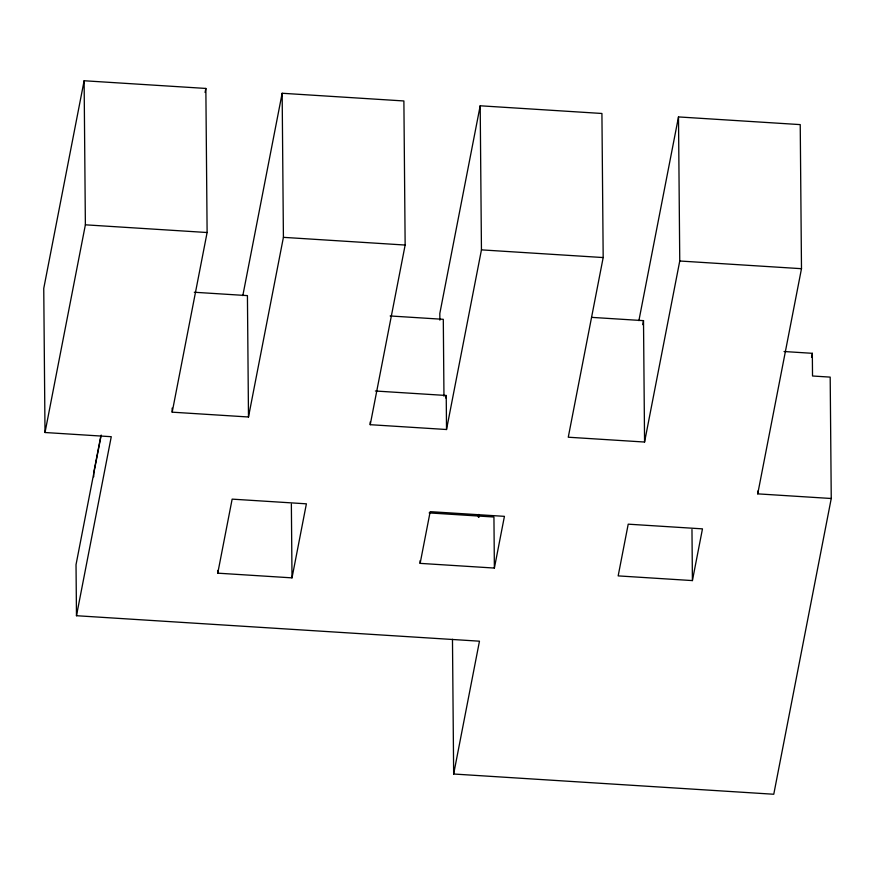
<?xml version="1.0" encoding="UTF-8"?>
<svg xmlns="http://www.w3.org/2000/svg" width="875" height="875" viewBox="0 0 875 875"><rect width="100%" height="100%" fill="white"/><g stroke="black" fill="none" stroke-linecap="round" stroke-linejoin="round"><path stroke-width="1.31" d="M831.25 498.498L757.728 493.861L801.489 268.691L800.231 124.611L678.497 116.922L679.755 261.002L644.569 442.039L568.269 437.216L603.181 257.556L601.923 113.477L480.189 105.787L481.447 249.867L446.523 429.516L370.223 424.692L405.147 245.044L403.889 100.964L282.155 93.264L283.413 237.344L248.489 416.992L172.189 412.169L207.113 232.52L205.855 88.441L84.12 80.752L43.75 288.433L45.008 432.512L111.267 436.702L76.475 615.716L479.467 641.189L453.655 774.014L773.763 794.248L831.25 498.498L830.189 377.114L812.525 375.998L812.328 353.314L784.044 351.52M45.008 432.512L85.378 224.82L84.12 80.752M100.931 435.575L93.691 472.806L93.723 476.809M101.216 435.072L76.027 564.67L76.475 615.716M205.067 92.466L205.855 88.441M242.823 295.608L282.155 93.264M217.755 573.169L232.148 499.133L306.392 503.825L292.009 577.861L217.755 573.169L217.733 570.445M480.189 105.787L439.819 313.469L439.884 320.141M445.747 397.972L446.228 395.478L375.386 391.005M420.131 563.369L430.183 511.656L504.427 516.348L494.375 568.061L420.131 563.369L420.109 560.645M638.892 320.644L678.497 116.922M642.731 324.647L643.508 320.644L591.73 317.373M692.409 580.584L702.472 528.861L628.217 524.169L618.166 575.892L692.409 580.584L691.972 529.528M811.552 357.328L812.328 353.314M679.755 261.002L801.489 268.691M85.378 224.82L207.113 232.52M283.413 237.344L405.147 245.044M481.447 249.867L603.181 257.556M194.294 292.25L247.428 295.608L248.489 416.992M390.152 315.962L443.297 319.32L443.964 396.2M429.133 512.914L493.938 517.016L494.375 568.061M757.695 491.138L757.728 493.861M643.508 320.644L644.569 442.039M479.052 514.511L479.073 517.18M478.363 514.467L478.384 517.136M452.473 639.286L453.655 774.014M446.228 395.478L446.523 429.516M370.202 421.969L370.223 424.692M291.364 504.12L292.009 577.861M172.156 408.089L172.189 412.169"/></g></svg>
